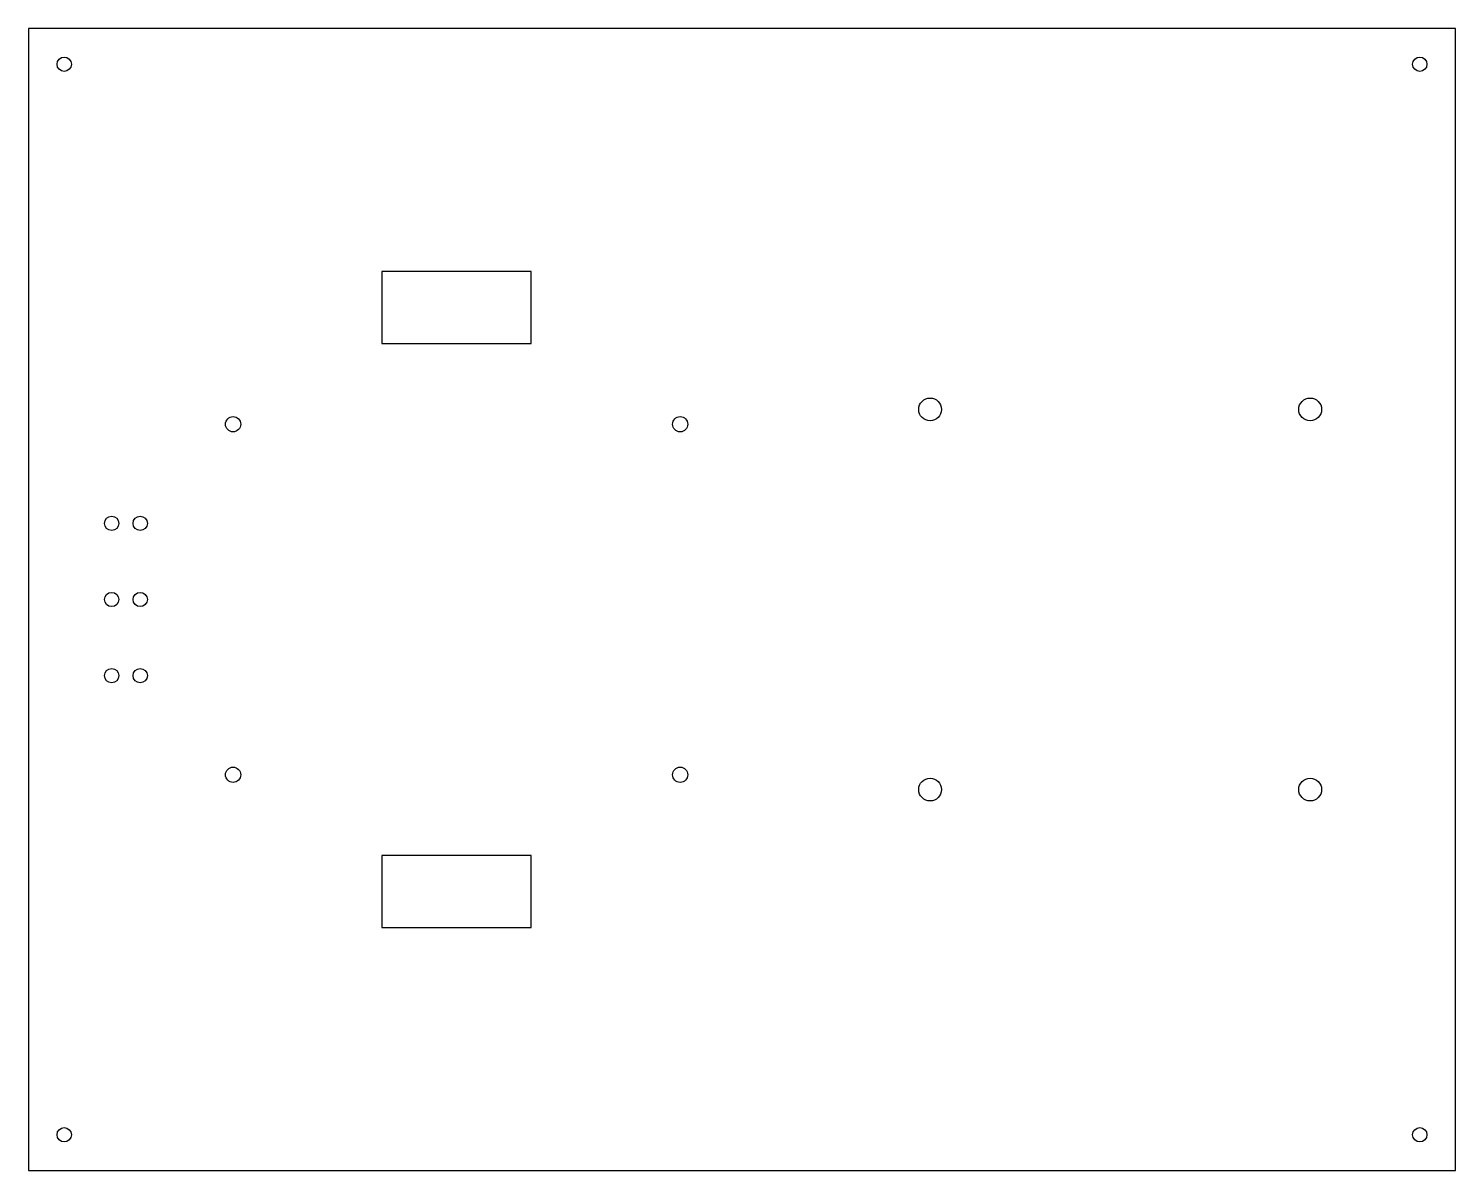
# Model space of a CAD drawing. Header units: millimetres. Extents: x 0 to 300, y 0 to 240.
import ezdxf

# ---------------------------------------------------------------- set-up
doc = ezdxf.new("R2010")
doc.units = ezdxf.units.MM

msp = doc.modelspace()

# ---------------------------------------------------------------- linework, layer by layer
at = {"color": 7, "linetype": 'Continuous', "lineweight": 25}
for p, q in [((300, 240), (0, 240)), ((0, 240), (0, 0)), ((300, 0), (300, 240)), ((105.7, 188.92), (74.3, 188.92)), ((74.3, 188.92), (74.3, 173.83)), ((105.7, 173.83), (105.7, 188.92)), ((74.3, 173.83), (105.7, 173.83)), ((105.7, 66.17), (74.3, 66.17)), ((74.3, 66.17), (74.3, 51.08)), ((105.7, 51.08), (105.7, 66.17)), ((74.3, 51.08), (105.7, 51.08)), ((0, 0), (300, 0))]:
    msp.add_line(p, q, dxfattribs=at)
for centre, radius in [((7.5, 232.5), 1.5), ((292.5, 232.5), 1.5), ((189.55, 159.95), 2.4), ((269.45, 159.95), 2.4), ((43, 156.83), 1.6), ((137, 156.83), 1.6), ((17.48, 136), 1.5), ((17.48, 120), 1.5), ((17.48, 104), 1.5), ((43, 83.17), 1.6), ((137, 83.17), 1.6), ((189.55, 80.05), 2.4), ((269.45, 80.05), 2.4), ((7.5, 7.5), 1.5), ((292.5, 7.5), 1.5)]:
    msp.add_circle(centre, radius, dxfattribs=at)
at = {"color": 7, "linetype": 'Continuous'}
for centre in [(23.48, 136), (23.48, 120), (23.48, 104)]:
    msp.add_circle(centre, 1.5, dxfattribs=at)

doc.saveas('drawing.dxf')
